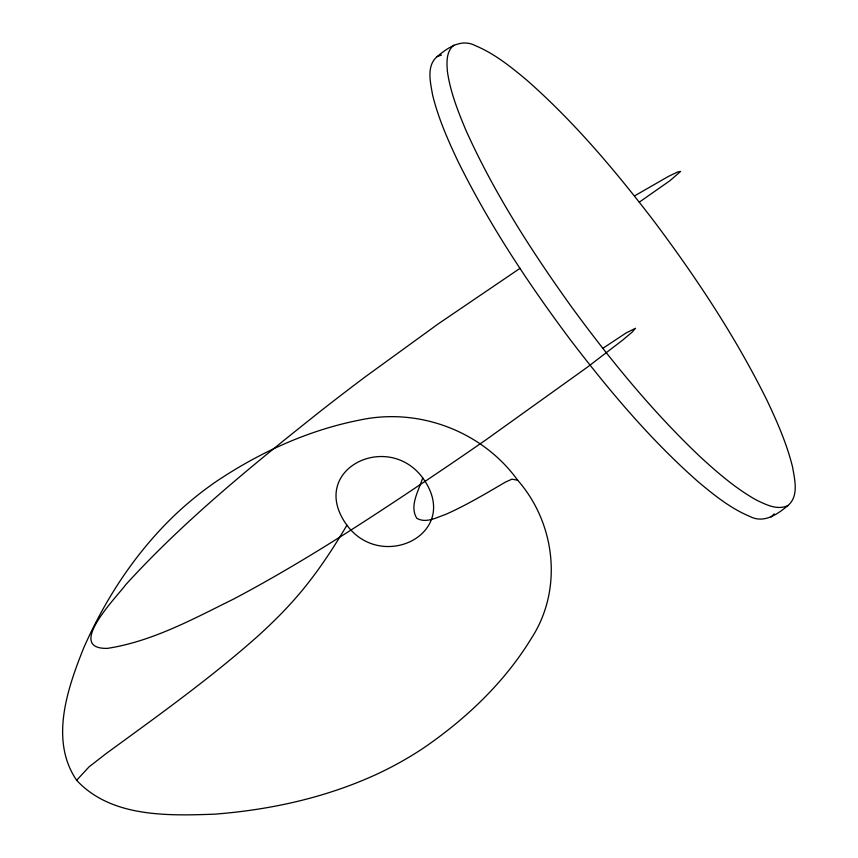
<?xml version="1.0" encoding="UTF-8"?>
<svg xmlns="http://www.w3.org/2000/svg" width="858" height="858" viewBox="0 0 858 858"><rect width="100%" height="100%" fill="white"/><g stroke="black" fill="none" stroke-linecap="round" stroke-linejoin="round"><path stroke-width="1.29" d="M422.683 477.852C462.698 532.85 382.336 573.123 346.922 525.214C306.896 470.216 387.258 429.944 422.683 477.852C419.026 490.304 408.987 505.705 416.795 518.275C425.954 523.68 436.797 517.395 445.731 514.382C466.377 505.212 485.821 493.597 505.276 482.185L511.915 479.172L517.642 480.201C555.77 523.519 563.138 589.896 531.145 638.706C504.279 682.646 465.98 718.897 423.723 747.897A366.173 341.623 14 0 1 376.212 774.484C325.343 797.779 269.862 809.963 214.221 814.188C167.503 815.819 111.079 817.449 76.641 780.287C49.453 740.315 67.428 688.631 83.687 647.962C105.202 599.109 135.028 553.528 173.488 516.334A366.173 341.623 14 0 1 215.122 482.26C258.719 452.831 307.722 430.308 359.491 420.109C418.457 407.218 482.271 431.059 517.642 480.201M346.922 525.214C330.92 552.305 313.342 578.614 292.192 601.994A151.18 34.835 -38.1 0 1 255.341 638.373C208.108 679.986 156.789 716.602 106.006 753.678L88.996 766.913L76.641 780.287M437.097 56.617C426.126 66.034 430.48 82.55 432.561 94.873C438.266 118.104 447.908 140.101 458.14 161.647C489.317 224.689 528.292 283.569 570.377 339.811C609.309 390.755 650.804 440.229 699.12 482.593C714.693 495.527 730.759 508.462 749.592 516.323C763.781 523.916 777.327 514.414 788.062 505.459C799.034 496.042 794.68 479.525 792.599 467.202C786.893 443.972 777.251 421.975 767.031 400.429C735.853 337.387 696.868 278.507 654.783 222.265C615.851 171.321 574.356 121.847 526.04 79.483C510.478 66.549 494.412 53.614 475.579 45.753C461.379 38.16 447.833 47.662 437.097 56.617L441.495 55.03M454.064 45.077C445.988 51.276 446.664 62.591 447.426 71.686C450.396 92.214 458.086 111.658 466.109 130.663C494.283 193.297 531.692 251.319 571.621 307.025C610.606 360.296 652.595 411.69 700.589 457.164C717.814 472.93 735.66 488.352 756.059 499.892C765.733 504.504 777.434 510.735 788.062 505.459M771.106 516.999L774.195 513.845M639.296 202.156L669.948 180.695L680.609 171.418L677.584 171.997L668.296 176.491L634.673 195.828M602.852 348.316L626.211 332.883L635.51 328.282L632.056 332.218L622.425 340.294L587.247 367.267L486.389 439.511A1261.925 290.798 -38.1 0 1 450.482 464.221C379.997 511.872 308.998 559.169 233.719 599.002C193.318 618.897 152.445 641.409 107.422 648.369C64.436 649.345 118.19 595.463 125.697 584.727C184.491 520.205 252.638 465.09 320.806 410.907A663.845 152.971 -38.1 0 1 364.875 377.123L438.191 323.906L520.109 268.275"/></g></svg>
